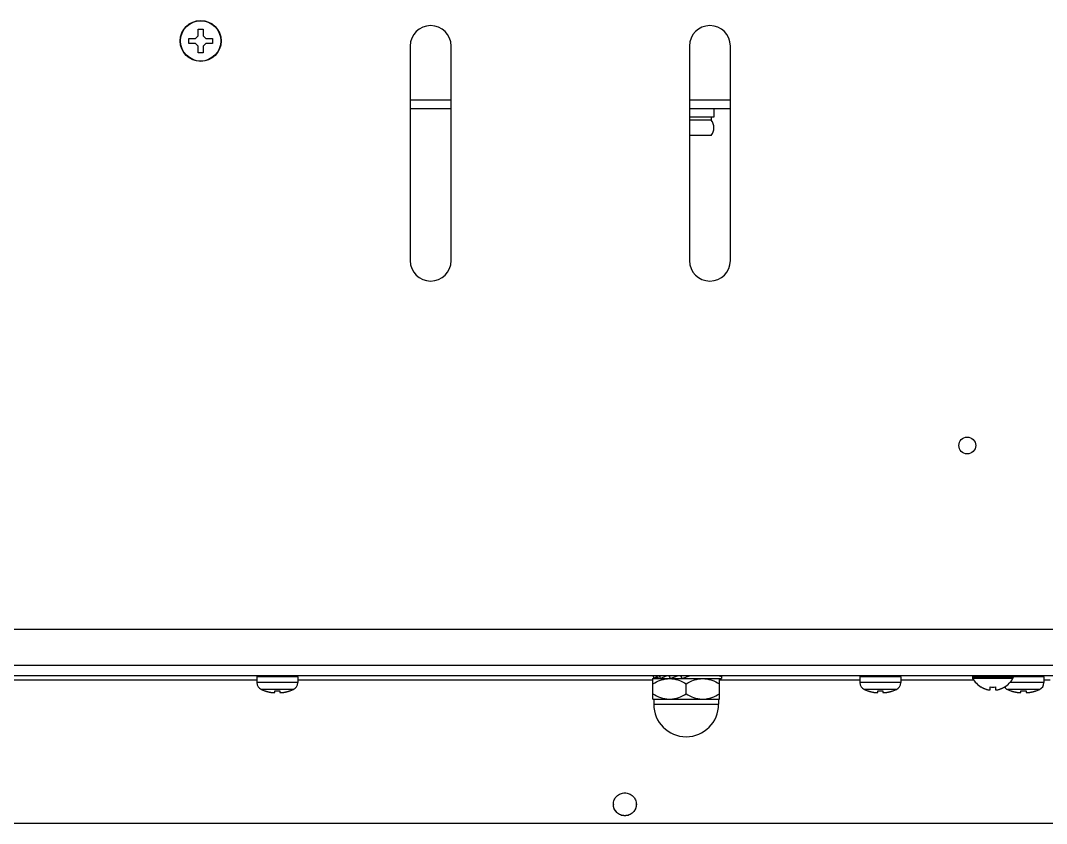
# Model space of a CAD drawing. Header units: millimetres. Extents: x -1686 to 4120, y -1850 to 2563.
# Drawn here: x 465.1 to 665.9, y 1642.7 to 1799.9 of the extents above; entities that cross this region are included whole.
import ezdxf

# ---------------------------------------------------------------- set-up
doc = ezdxf.new("R2010")
doc.units = ezdxf.units.MM
doc.header["$LTSCALE"] = 65.395
doc.layers.get('0').update_dxf_attribs({"linetype": 'CONTINUOUS'})
doc.layers.add('ASSI', color=7, linetype='CONTINUOUS')
doc.layers.add('GEOM', color=7, linetype='CONTINUOUS')

msp = doc.modelspace()

# ---------------------------------------------------------------- linework, layer by layer
at = {"linetype": 'Continuous'}
for p, q in [((499.38, 1796.36), (499.88, 1796.86)), ((499.88, 1798.16), (500.88, 1798.16)), ((499.88, 1796.86), (499.88, 1798.16)), ((500.88, 1798.16), (500.88, 1796.86)), ((500.88, 1796.86), (501.38, 1796.36)), ((498.08, 1796.36), (499.38, 1796.36)), ((498.08, 1795.36), (498.08, 1796.36)), ((499.38, 1795.36), (498.08, 1795.36)), ((499.88, 1794.86), (499.38, 1795.36)), ((499.88, 1793.56), (499.88, 1794.86)), ((501.38, 1795.36), (500.88, 1794.86)), ((500.88, 1794.86), (500.88, 1793.56)), ((501.38, 1796.36), (502.68, 1796.36)), ((502.68, 1795.36), (501.38, 1795.36)), ((502.68, 1796.36), (502.68, 1795.36)), ((500.88, 1793.56), (499.88, 1793.56)), ((588.88, 1671.03), (589.02, 1671.03)), ((588.88, 1667.03), (588.88, 1671.03)), ((588.93, 1671.5), (589.15, 1671.66)), ((588.93, 1671.5), (589.02, 1671.03)), ((589.02, 1671.03), (589.88, 1671.66)), ((589.05, 1671.03), (601.88, 1671.03)), ((590.19, 1671.5), (590.52, 1671.66)), ((590.19, 1671.5), (590.32, 1671.03)), ((590.32, 1671.03), (591.64, 1671.66)), ((592.07, 1671.5), (592.48, 1671.66)), ((592.07, 1671.5), (592.23, 1671.03)), ((592.23, 1671.03), (593.85, 1671.66)), ((592.33, 1671.05), (592.23, 1671.03)), ((594.35, 1671.5), (594.79, 1671.66)), ((594.35, 1671.5), (594.53, 1671.03)), ((594.53, 1671.03), (596.25, 1671.66)), ((601.88, 1667.03), (601.88, 1671.03)), ((602.3, 1671.5), (602.23, 1671.66)), ((602.3, 1671.5), (602.27, 1671.03)), ((512.88, 1668.64), (512.88, 1668.66)), ((514.88, 1668.32), (514.88, 1668.66)), ((515.88, 1668.66), (515.88, 1668.32)), ((517.88, 1668.66), (517.88, 1668.64)), ((595.38, 1668.03), (595.38, 1670.03)), ((630.88, 1668.64), (630.88, 1668.66)), ((632.88, 1668.32), (632.88, 1668.66)), ((633.88, 1668.66), (633.88, 1668.32)), ((635.88, 1668.66), (635.88, 1668.64)), ((653.08, 1669.38), (653.08, 1669.41)), ((654.88, 1668.86), (654.88, 1669.41)), ((655.88, 1669.41), (655.88, 1668.86)), ((657.68, 1669.41), (657.68, 1669.38)), ((658.88, 1668.64), (658.88, 1668.66)), ((660.88, 1668.32), (660.88, 1668.66)), ((661.88, 1668.66), (661.88, 1668.32)), ((663.88, 1668.66), (663.88, 1668.64)), ((588.88, 1667.03), (601.88, 1667.03))]:
    msp.add_line(p, q, dxfattribs=at)
for centre, radius, start, end in [((588.71, 1673.14), 2.12, 271.9408, 274.5322), ((588.69, 1673.43), 2.41, 274.5623, 277.8868), ((655.58, 1673.48), 4.8, 210.3012, 238.6273), ((655.18, 1673.48), 4.8, 301.3727, 329.6988), ((515.18, 1675.26), 7, 245.2801, 250.8179), ((515.19, 1675.28), 7.01, 250.741, 252.3068), ((515.19, 1675.28), 7.01, 252.3069, 253.8662), ((515.19, 1675.29), 7.02, 253.8662, 254.2195), ((515.19, 1675.29), 7.02, 254.2196, 255.4252), ((515.2, 1675.3), 7.03, 255.4251, 256.0151), ((515.2, 1675.3), 7.04, 256.0152, 256.9892), ((515.2, 1675.31), 7.04, 256.9892, 257.7318), ((515.2, 1675.32), 7.05, 257.7318, 258.5614), ((515.21, 1675.34), 7.07, 258.5614, 259.4226), ((515.21, 1675.35), 7.09, 259.4225, 260.136), ((515.21, 1675.38), 7.11, 260.1363, 261.1566), ((515.22, 1675.4), 7.14, 261.1563, 261.7036), ((515.22, 1675.46), 7.19, 261.7052, 263.2535), ((514.63, 1672.51), 4.2, 266.6176, 268.3314), ((514.63, 1672.56), 4.25, 268.3283, 268.8891), ((514.63, 1672.58), 4.27, 268.8896, 270.0287), ((514.63, 1672.59), 4.28, 270.0278, 270.8511), ((514.63, 1672.57), 4.26, 270.8511, 271.7144), ((514.63, 1672.51), 4.2, 271.7116, 273.3826), ((515.38, 1675.83), 7.18, 266.0076, 273.9924), ((516.13, 1672.51), 4.2, 266.6174, 268.2884), ((516.13, 1672.57), 4.26, 268.2856, 269.1489), ((516.13, 1672.59), 4.28, 269.1489, 269.9722), ((516.13, 1672.58), 4.27, 269.9713, 271.1104), ((516.13, 1672.56), 4.25, 271.1109, 271.6717), ((516.13, 1672.51), 4.2, 271.6686, 273.3824), ((515.53, 1675.46), 7.19, 276.7465, 278.2948), ((515.54, 1675.4), 7.14, 278.2964, 278.8437), ((515.55, 1675.38), 7.11, 278.8434, 279.8637), ((515.55, 1675.35), 7.09, 279.864, 280.5775), ((515.55, 1675.34), 7.07, 280.5774, 281.4385), ((515.56, 1675.32), 7.05, 281.4386, 282.2682), ((515.56, 1675.31), 7.04, 282.2682, 283.0108), ((515.56, 1675.3), 7.04, 283.0108, 283.9848), ((515.56, 1675.3), 7.03, 283.9849, 284.5749), ((515.56, 1675.29), 7.02, 284.5748, 285.7804), ((515.57, 1675.29), 7.02, 285.7805, 286.1338), ((515.57, 1675.28), 7.01, 286.1338, 287.6931), ((515.57, 1675.28), 7.01, 287.6932, 289.259), ((515.58, 1675.26), 7, 289.1821, 294.7199), ((633.18, 1675.26), 7, 245.2801, 250.8179), ((633.19, 1675.28), 7.01, 250.741, 252.3068), ((633.19, 1675.28), 7.01, 252.3069, 253.8662), ((633.19, 1675.29), 7.02, 253.8662, 254.2195), ((633.19, 1675.29), 7.02, 254.2196, 255.4252), ((633.2, 1675.3), 7.03, 255.4251, 256.0151), ((633.2, 1675.3), 7.04, 256.0152, 256.9892), ((633.2, 1675.31), 7.04, 256.9892, 257.7318), ((633.2, 1675.32), 7.05, 257.7318, 258.5614), ((633.21, 1675.34), 7.07, 258.5614, 259.4226), ((633.21, 1675.35), 7.09, 259.4225, 260.136), ((633.21, 1675.38), 7.11, 260.1363, 261.1566), ((633.22, 1675.4), 7.14, 261.1563, 261.7036), ((633.22, 1675.46), 7.19, 261.7052, 263.2535), ((632.63, 1672.51), 4.2, 266.6176, 268.3314), ((632.63, 1672.56), 4.25, 268.3283, 268.8891), ((632.63, 1672.58), 4.27, 268.8896, 270.0287), ((632.63, 1672.59), 4.28, 270.0278, 270.8511), ((632.63, 1672.57), 4.26, 270.8511, 271.7144), ((632.63, 1672.51), 4.2, 271.7116, 273.3826), ((633.38, 1675.83), 7.18, 266.0076, 273.9924), ((634.13, 1672.51), 4.2, 266.6174, 268.2884), ((634.13, 1672.57), 4.26, 268.2856, 269.1489), ((634.13, 1672.59), 4.28, 269.1489, 269.9722), ((634.13, 1672.58), 4.27, 269.9713, 271.1104), ((634.13, 1672.56), 4.25, 271.1109, 271.6717), ((634.13, 1672.51), 4.2, 271.6686, 273.3824), ((633.53, 1675.46), 7.19, 276.7465, 278.2948), ((633.54, 1675.4), 7.14, 278.2964, 278.8437), ((633.55, 1675.38), 7.11, 278.8434, 279.8637), ((633.55, 1675.35), 7.09, 279.864, 280.5775), ((633.55, 1675.34), 7.07, 280.5774, 281.4385), ((633.56, 1675.32), 7.05, 281.4386, 282.2682), ((633.56, 1675.31), 7.04, 282.2682, 283.0108), ((633.56, 1675.3), 7.04, 283.0108, 283.9848), ((633.56, 1675.3), 7.03, 283.9849, 284.5749), ((633.56, 1675.29), 7.02, 284.5748, 285.7804), ((633.57, 1675.29), 7.02, 285.7805, 286.1338), ((633.57, 1675.28), 7.01, 286.1338, 287.6931), ((633.57, 1675.28), 7.01, 287.6932, 289.259), ((633.58, 1675.26), 7, 289.1821, 294.7199), ((655.57, 1673.46), 4.75, 238.4659, 241.0313), ((655.56, 1673.46), 4.75, 241.0316, 241.9926), ((655.56, 1673.46), 4.75, 241.9926, 243.3187), ((655.56, 1673.45), 4.74, 243.3188, 244.4598), ((655.56, 1673.45), 4.74, 244.4598, 245.4278), ((655.56, 1673.45), 4.73, 245.4278, 246.6825), ((655.56, 1673.44), 4.73, 246.6826, 247.4526), ((655.55, 1673.43), 4.72, 247.4524, 248.9975), ((655.55, 1673.43), 4.72, 248.9977, 249.4819), ((655.55, 1673.42), 4.7, 249.4813, 251.5344), ((655.54, 1673.4), 4.68, 251.535, 252.6227), ((655.53, 1673.38), 4.67, 252.6228, 253.6051), ((655.53, 1673.35), 4.64, 253.6036, 255.6824), ((654.63, 1670.85), 2.01, 262.7259, 264.7415), ((654.63, 1670.83), 1.98, 264.7442, 265.3991), ((654.63, 1670.82), 1.97, 265.3984, 266.7833), ((654.63, 1670.81), 1.96, 266.7841, 267.6235), ((654.63, 1670.8), 1.96, 267.6234, 268.8455), ((654.63, 1670.79), 1.95, 268.8459, 270.9258), ((654.63, 1670.8), 1.95, 270.9261, 271.9964), ((654.63, 1670.8), 1.96, 271.9964, 273.0228), ((654.63, 1670.81), 1.97, 273.0233, 274.286), ((654.63, 1670.83), 1.98, 274.2856, 275.1372), ((654.63, 1670.85), 2.01, 275.1401, 277.2744), ((655.38, 1673.18), 3.8, 262.4351, 277.5649), ((656.13, 1670.85), 2.01, 262.7256, 264.8598), ((656.13, 1670.83), 1.98, 264.8627, 265.7144), ((656.13, 1670.81), 1.97, 265.714, 266.9766), ((656.13, 1670.8), 1.96, 266.9771, 268.0037), ((656.13, 1670.8), 1.95, 268.0037, 269.0738), ((656.13, 1670.79), 1.95, 269.0741, 270.1995), ((656.13, 1670.79), 1.95, 270.1995, 271.1541), ((656.13, 1670.8), 1.95, 271.1545, 272.3767), ((656.13, 1670.81), 1.96, 272.3765, 273.2159), ((656.13, 1670.82), 1.97, 273.2167, 274.6016), ((656.13, 1670.83), 1.98, 274.6009, 275.2558), ((656.13, 1670.85), 2.01, 275.2585, 277.2741), ((655.23, 1673.35), 4.64, 284.3176, 286.3964), ((655.22, 1673.38), 4.67, 286.3949, 287.3772), ((655.22, 1673.4), 4.68, 287.3773, 288.465), ((655.21, 1673.42), 4.7, 288.4656, 290.5187), ((655.21, 1673.43), 4.72, 290.5181, 291.0023), ((655.21, 1673.43), 4.72, 291.0025, 292.5476), ((655.2, 1673.44), 4.73, 292.5474, 293.3174), ((655.2, 1673.45), 4.73, 293.3175, 294.5722), ((655.2, 1673.45), 4.74, 294.5722, 295.5402), ((655.2, 1673.45), 4.74, 295.5402, 296.6812), ((655.2, 1673.46), 4.75, 296.6813, 298.0074), ((655.2, 1673.46), 4.75, 298.0074, 298.9684), ((655.19, 1673.46), 4.75, 298.9687, 301.5341), ((661.18, 1675.26), 7, 245.2801, 250.8179), ((661.19, 1675.28), 7.01, 250.741, 252.3068), ((661.19, 1675.28), 7.01, 252.3069, 253.8662), ((661.19, 1675.29), 7.02, 253.8662, 254.2195), ((661.19, 1675.29), 7.02, 254.2196, 255.4252), ((661.2, 1675.3), 7.03, 255.4251, 256.0151), ((661.2, 1675.3), 7.04, 256.0152, 256.9892), ((661.2, 1675.31), 7.04, 256.9892, 257.7318), ((661.2, 1675.32), 7.05, 257.7318, 258.5614), ((661.21, 1675.34), 7.07, 258.5614, 259.4226), ((661.21, 1675.35), 7.09, 259.4225, 260.136), ((661.21, 1675.38), 7.11, 260.1363, 261.1566), ((661.22, 1675.4), 7.14, 261.1563, 261.7036), ((661.22, 1675.46), 7.19, 261.7052, 263.2535), ((660.63, 1672.51), 4.2, 266.6176, 268.3314), ((660.63, 1672.56), 4.25, 268.3283, 268.8891), ((660.63, 1672.58), 4.27, 268.8896, 270.0287), ((660.63, 1672.59), 4.28, 270.0278, 270.8511), ((660.63, 1672.57), 4.26, 270.8511, 271.7144), ((660.63, 1672.51), 4.2, 271.7116, 273.3826), ((661.38, 1675.83), 7.18, 266.0076, 273.9924), ((662.13, 1672.51), 4.2, 266.6174, 268.2884), ((662.13, 1672.57), 4.26, 268.2856, 269.1489), ((662.13, 1672.59), 4.28, 269.1489, 269.9722), ((662.13, 1672.58), 4.27, 269.9713, 271.1104), ((662.13, 1672.56), 4.25, 271.1109, 271.6717), ((662.13, 1672.51), 4.2, 271.6686, 273.3824), ((661.53, 1675.46), 7.19, 276.7465, 278.2948), ((661.54, 1675.4), 7.14, 278.2964, 278.8437), ((661.55, 1675.38), 7.11, 278.8434, 279.8637), ((661.55, 1675.35), 7.09, 279.864, 280.5775), ((661.55, 1675.34), 7.07, 280.5774, 281.4385), ((661.56, 1675.32), 7.05, 281.4386, 282.2682), ((661.56, 1675.31), 7.04, 282.2682, 283.0108), ((661.56, 1675.3), 7.04, 283.0108, 283.9848), ((661.56, 1675.3), 7.03, 283.9849, 284.5749), ((661.56, 1675.29), 7.02, 284.5748, 285.7804), ((661.57, 1675.29), 7.02, 285.7805, 286.1338), ((661.57, 1675.28), 7.01, 286.1338, 287.6931), ((661.57, 1675.28), 7.01, 287.6932, 289.259), ((661.58, 1675.26), 7, 289.1821, 294.7199)]:
    msp.add_arc(centre, radius, start, end, dxfattribs=at)
for points, knots in [([(588.88, 1670.03), (589.35, 1670.3), (590.07, 1670.65), (591.1, 1670.95), (591.63, 1671.02), (591.9, 1671.03)], [0, 0, 0, 0, 0.504147, 0.752966, 1, 1, 1, 1]), ([(589.94, 1671.23), (589.79, 1671.19), (589.49, 1671.09), (589.18, 1671.03), (589.02, 1671.03)], [0, 0, 0, 0, 0.480304, 1, 1, 1, 1]), ([(590.71, 1671.12), (590.65, 1671.09), (590.52, 1671.05), (590.39, 1671.03), (590.32, 1671.03)], [0, 0, 0, 0, 0.480578, 1, 1, 1, 1]), ([(592.4, 1671.65), (592.39, 1671.65), (592.34, 1671.62), (592.3, 1671.59), (592.27, 1671.57)], [0, 0, 0, 0, 0.259739, 1, 1, 1, 1]), ([(592.36, 1671.03), (592.63, 1671.02), (593.15, 1670.95), (594.18, 1670.65), (594.91, 1670.3), (595.38, 1670.03)], [0, 0, 0, 0, 0.247035, 0.495854, 1, 1, 1, 1]), ([(594.44, 1671.65), (594.42, 1671.62), (594.4, 1671.57), (594.38, 1671.52), (594.36, 1671.5), (594.35, 1671.5)], [0, 0, 0, 0, 0.625853, 0.850894, 1, 1, 1, 1]), ([(595.38, 1670.03), (595.85, 1670.3), (596.57, 1670.65), (597.6, 1670.95), (598.13, 1671.02), (598.4, 1671.03)], [0, 0, 0, 0, 0.504147, 0.752966, 1, 1, 1, 1]), ([(598.86, 1671.03), (599.13, 1671.02), (599.65, 1670.95), (600.68, 1670.65), (601.41, 1670.3), (601.88, 1670.03)], [0, 0, 0, 0, 0.247035, 0.495854, 1, 1, 1, 1]), ([(601.73, 1671.61), (601.78, 1671.6), (601.97, 1671.54), (602.16, 1671.5), (602.3, 1671.5)], [0, 0, 0, 0, 0.267021, 1, 1, 1, 1]), ([(601.88, 1671.07), (601.92, 1671.07), (602.04, 1671.05), (602.17, 1671.03), (602.27, 1671.03)], [0, 0, 0, 0, 0.243674, 1, 1, 1, 1]), ([(588.88, 1668.03), (589.35, 1667.76), (590.07, 1667.4), (591.1, 1667.11), (591.63, 1667.04), (591.9, 1667.03)], [0, 0, 0, 0, 0.504147, 0.752966, 1, 1, 1, 1]), ([(592.36, 1667.03), (592.63, 1667.04), (593.15, 1667.11), (594.18, 1667.4), (594.91, 1667.76), (595.38, 1668.03)], [0, 0, 0, 0, 0.247035, 0.495854, 1, 1, 1, 1]), ([(595.38, 1668.03), (595.85, 1667.76), (596.57, 1667.4), (597.6, 1667.11), (598.13, 1667.04), (598.4, 1667.03)], [0, 0, 0, 0, 0.504147, 0.752966, 1, 1, 1, 1]), ([(598.86, 1667.03), (599.13, 1667.04), (599.65, 1667.11), (600.68, 1667.4), (601.41, 1667.76), (601.88, 1668.03)], [0, 0, 0, 0, 0.247035, 0.495854, 1, 1, 1, 1])]:
    msp.add_open_spline(points, degree=3, knots=knots, dxfattribs=at)
at = {"layer": 'ASSI', "linetype": 'Continuous'}
for p, q in [((600.79, 1780.96), (596.03, 1780.96)), ((600.29, 1780.96), (600.29, 1780.36)), ((600.79, 1782.56), (600.79, 1780.96)), ((600.29, 1780.36), (596.03, 1780.36)), ((600.29, 1777.36), (596.03, 1777.36)), ((519.38, 1671.36), (511.38, 1671.36)), ((511.38, 1671.36), (511.38, 1670.26)), ((519.38, 1670.26), (511.38, 1670.26)), ((519.38, 1671.36), (519.38, 1670.26)), ((637.38, 1671.36), (629.38, 1671.36)), ((629.38, 1671.36), (629.38, 1670.26)), ((637.38, 1670.26), (629.38, 1670.26)), ((637.38, 1671.36), (637.38, 1670.26)), ((659.38, 1671.46), (651.38, 1671.46)), ((651.38, 1671.46), (651.38, 1671.26)), ((659.38, 1671.26), (651.38, 1671.26)), ((659.32, 1671.05), (651.43, 1671.05)), ((665.38, 1670.26), (658.74, 1670.26)), ((659.38, 1671.46), (659.38, 1671.26)), ((665.38, 1671.36), (659.38, 1671.36)), ((665.38, 1671.36), (665.38, 1670.26)), ((518.51, 1668.9), (512.25, 1668.9)), ((636.51, 1668.9), (630.25, 1668.9)), ((664.51, 1668.9), (658.25, 1668.9))]:
    msp.add_line(p, q, dxfattribs=at)
for centre, radius in [((500.38, 1795.86), 4), ((500.38, 1795.86), 3.95), ((650.38, 1716.66), 1.65)]:
    msp.add_circle(centre, radius, dxfattribs=at)
for centre, radius, start, end in [((598.29, 1778.86), 2.5, 323.1301, 36.8699), ((511.88, 1671.36), 0.5, 141.8038, 180), ((512.88, 1670.26), 1.5, 180, 245.2801), ((517.88, 1670.26), 1.5, 294.7199, 0), ((518.88, 1671.36), 0.5, 0, 38.1962), ((629.88, 1671.36), 0.5, 141.8038, 180), ((630.88, 1670.26), 1.5, 180, 245.2801), ((635.88, 1670.26), 1.5, 294.7199, 0), ((636.88, 1671.36), 0.5, 0, 38.1962), ((651.78, 1671.46), 0.4, 149.3636, 180), ((651.78, 1671.26), 0.4, 180, 210.3012), ((655.58, 1673.48), 4.8, 210.3012, 238.6273), ((655.18, 1673.48), 4.8, 301.3727, 329.6988), ((658.98, 1671.46), 0.4, 0, 30.6364), ((658.98, 1671.26), 0.4, 329.6988, 0), ((663.88, 1670.26), 1.5, 294.7199, 0), ((664.88, 1671.36), 0.5, 0, 38.1962), ((515.18, 1675.26), 7, 245.2801, 250.8179), ((515.58, 1675.26), 7, 289.1821, 294.7199), ((633.18, 1675.26), 7, 245.2801, 250.8179), ((633.58, 1675.26), 7, 289.1821, 294.7199), ((658.88, 1670.26), 1.5, 215.241, 245.2801), ((661.18, 1675.26), 7, 245.2801, 250.8179), ((661.58, 1675.26), 7, 289.1821, 294.7199), ((583.37, 1646.42), 2.24, 179.6434, 180), ((583.39, 1646.42), 2.24, 0, 0.3566)]:
    msp.add_arc(centre, radius, start, end, dxfattribs=at)
for points, knots in [([(581.13, 1646.44), (581.13, 1646.73), (581.25, 1647.31), (581.75, 1648.06), (582.5, 1648.55), (583.38, 1648.73), (584.26, 1648.55), (585.01, 1648.06), (585.51, 1647.31), (585.63, 1646.73), (585.63, 1646.44)], [0, 0, 0, 0, 0.124966, 0.249951, 0.374965, 0.5, 0.625035, 0.750049, 0.875034, 1, 1, 1, 1]), ([(585.63, 1646.42), (585.63, 1646.13), (585.5, 1645.55), (585, 1644.81), (584.26, 1644.32), (583.38, 1644.14), (582.5, 1644.32), (581.76, 1644.81), (581.26, 1645.55), (581.13, 1646.13), (581.13, 1646.42)], [0, 0, 0, 0, 0.124966, 0.249951, 0.374965, 0.5, 0.625035, 0.750049, 0.875034, 1, 1, 1, 1]), ([(585.63, 1646.42), (585.63, 1646.13), (585.51, 1645.54), (585.01, 1644.79), (584.26, 1644.29), (583.38, 1644.11), (582.5, 1644.29), (581.75, 1644.79), (581.25, 1645.54), (581.13, 1646.13), (581.13, 1646.42)], [0, 0, 0, 0, 0.124965, 0.24995, 0.374965, 0.5, 0.625035, 0.75005, 0.875035, 1, 1, 1, 1])]:
    msp.add_open_spline(points, degree=3, knots=knots, dxfattribs=at)
at = {"layer": 'GEOM', "linetype": 'Continuous'}
for p, q in [((541.38, 1794.86), (541.38, 1752.86)), ((549.38, 1752.86), (549.38, 1794.86)), ((596.03, 1794.86), (596.03, 1752.86)), ((604.03, 1752.86), (604.03, 1794.86)), ((541.38, 1784.36), (549.38, 1784.36)), ((596.03, 1784.36), (604.03, 1784.36)), ((549.38, 1782.56), (541.38, 1782.56)), ((604.03, 1782.56), (596.03, 1782.56)), ((825.38, 1680.66), (25.38, 1680.66)), ((20.38, 1673.66), (830.38, 1673.66)), ((18.18, 1671.66), (832.58, 1671.66)), ((429.28, 1670.79), (511.38, 1670.79)), ((519.38, 1670.79), (588.88, 1670.79)), ((601.88, 1670.79), (629.38, 1670.79)), ((637.38, 1670.79), (651.62, 1670.79)), ((665.38, 1670.79), (666.62, 1670.79)), ((589.03, 1667.03), (589.03, 1666.01)), ((601.73, 1667.03), (601.73, 1666.01)), ((589.03, 1666.01), (601.73, 1666.01)), ((754.26, 1642.67), (216.06, 1642.67))]:
    msp.add_line(p, q, dxfattribs=at)
for centre, radius, start, end in [((545.38, 1794.86), 4, 0, 180), ((600.03, 1794.86), 4, 0, 180), ((545.38, 1752.86), 4, 180, 0), ((600.03, 1752.86), 4, 180, 0), ((595.38, 1666.01), 6.35, 180, 0)]:
    msp.add_arc(centre, radius, start, end, dxfattribs=at)

doc.saveas('drawing.dxf')
